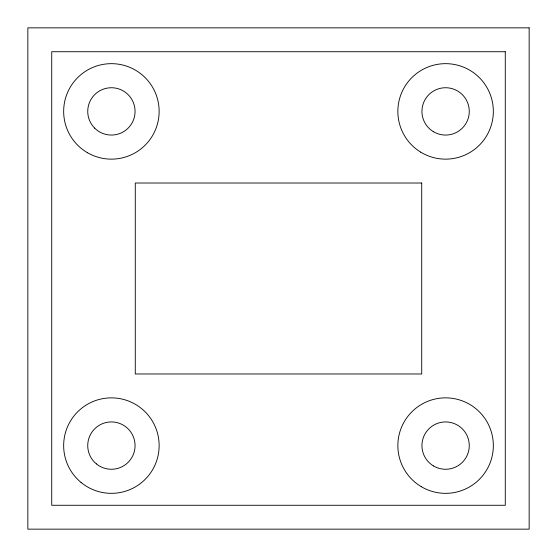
<?xml version="1.0" encoding="UTF-8"?>
<svg xmlns="http://www.w3.org/2000/svg" width="557" height="557" viewBox="0 0 557 557"><rect width="100%" height="100%" fill="white"/><g stroke="black" fill="none" stroke-linecap="round" stroke-linejoin="round"><path stroke-width="0.84" d="M529.15 27.85L27.85 27.85L27.85 529.15L529.15 529.15L529.15 27.85M505.276 51.724L51.724 51.724L51.724 505.276L505.276 505.276L505.276 51.724M421.726 183.016L135.274 183.016L135.274 373.984L421.726 373.984L421.726 183.016M94.669 128.131A23.666 23.666 0 0 0 134.258 117.527A23.666 23.666 0 0 0 105.273 88.542A23.666 23.666 0 0 0 94.669 128.131M433.249 131.584A23.666 23.666 0 0 0 469.259 112.006A23.666 23.666 0 0 0 434.293 90.61A23.666 23.666 0 0 0 433.249 131.584M96.382 463.89A23.666 23.666 0 0 0 134.745 449.464A23.666 23.666 0 0 0 103.073 423.445A23.666 23.666 0 0 0 96.382 463.89M433.569 465.979A23.666 23.666 0 0 0 469.266 445.83A23.666 23.666 0 0 0 433.973 424.991A23.666 23.666 0 0 0 433.569 465.979M87.526 152.743A47.742 47.742 0 0 0 159.142 111.4A47.742 47.742 0 0 0 87.526 70.057A47.742 47.742 0 0 0 87.526 152.743M420.681 152.124A47.742 47.742 0 0 0 493.328 112.618A47.742 47.742 0 0 0 422.791 69.458A47.742 47.742 0 0 0 420.681 152.124M81.099 482.494A47.742 47.742 0 0 0 158.501 453.391A47.742 47.742 0 0 0 94.599 400.915A47.742 47.742 0 0 0 81.099 482.494M421.322 486.707A47.742 47.742 0 0 0 493.342 446.073A47.742 47.742 0 0 0 422.136 404.02A47.742 47.742 0 0 0 421.322 486.707"/></g></svg>
